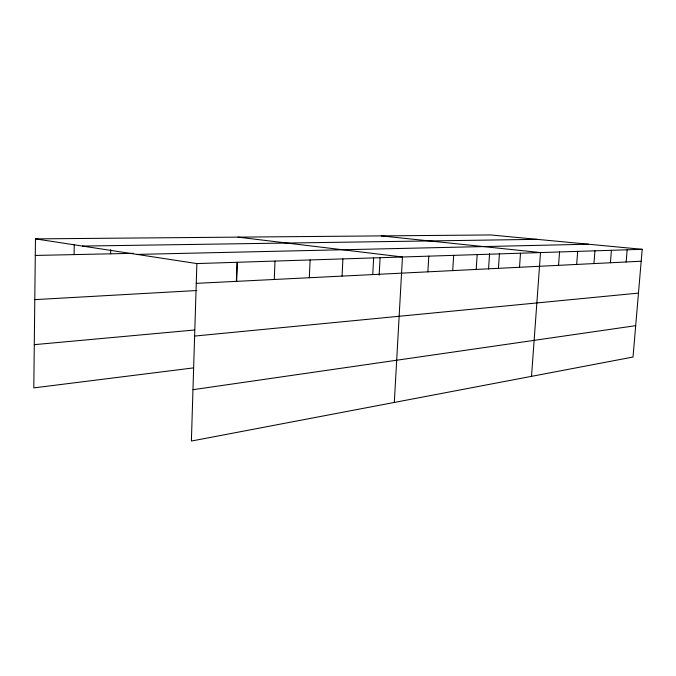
<?xml version="1.0" encoding="UTF-8"?>
<svg xmlns="http://www.w3.org/2000/svg" width="676" height="676" viewBox="0 0 676 676"><rect width="100%" height="100%" fill="white"/><g stroke="black" fill="none" stroke-linecap="round" stroke-linejoin="round"><path stroke-width="1.01" d="M35.465 238.881L196.868 263.572L191.384 441.048L633.023 357.038L642.2 249.317L490.818 234.952L35.465 238.881L33.8 387.889L193.471 367.896M74.098 254.607L74.259 244.568M110.619 253.813L110.703 249.655M236.38 281.072L237.048 262.457M236.668 281.351L237.352 262.271M274.262 279.475L275.005 261.071M309.312 277.735L310.107 259.947M342.064 276.104L342.909 258.9M372.755 274.583L373.634 257.911M379.168 275.09L380.106 257.37M394.319 402.448L402.465 256.99L237.952 237.132M427.874 271.845L428.804 256.145M452.717 270.603L453.664 255.351M476.2 269.437L477.163 254.599M488.554 269.065L489.568 253.779M498.432 268.33L499.412 253.889M519.514 267.282L520.503 253.213M531.513 376.346L540.521 252.57L381.256 235.899M558.553 265.347L559.559 251.962M576.67 264.443L577.684 251.379M593.934 263.581L594.948 250.83M610.411 262.77L611.425 250.306M626.145 261.984L627.159 249.799M192.973 389.689L635.693 325.671M194.629 336.073L638.474 293.105M34.282 344.659L194.637 329.998M34.789 299.629L196.877 290.519M196.26 283.354L641.186 261.232M196.868 263.572L642.2 249.317M35.279 255.444L133.578 253.323M136.941 254.404L588.399 244.213M82.464 246.072L537.074 239.346"/></g></svg>
